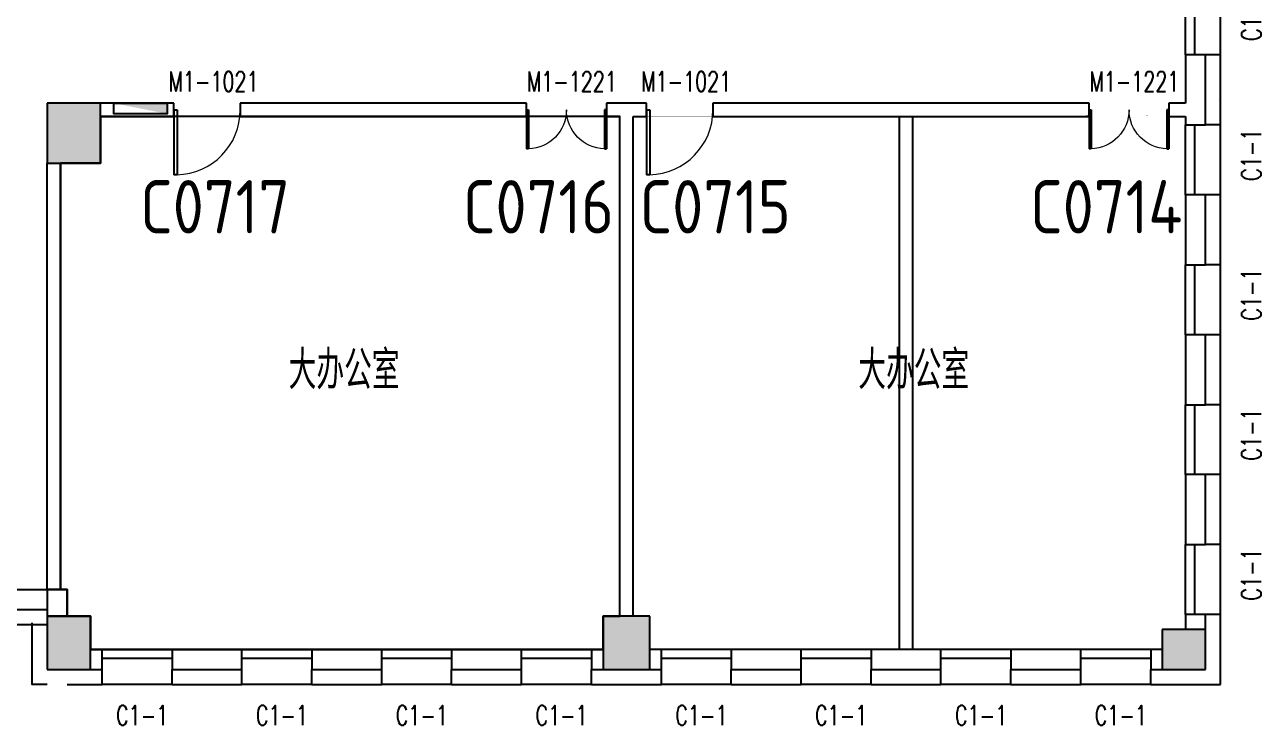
# Model space of a CAD drawing. Extents: x 992195 to 1067992, y 313528 to 416301.
# Drawn here: x 1049419 to 1067992, y 313528 to 324042 of the extents above; entities that cross this region are included whole.
import ezdxf
from ezdxf.enums import TextEntityAlignment as Align

# ---------------------------------------------------------------- set-up
doc = ezdxf.new("R2010")
doc.units = 0
doc.header["$LTSCALE"] = 1000
doc.header["$MEASUREMENT"] = 0
for name, color, linetype in [('body', 30, 'Continuous'), ('name', 1, 'Continuous'), ('RM', 4, 'Continuous'), ('消防', 222, 'Continuous')]:
    doc.layers.add(name, color=color, linetype=linetype)
doc.layers.get('0').freeze()
doc.styles.add('-宋体', font='GBENOR.shx', dxfattribs={"bigfont": 'GBCBIG.shx'})
doc.styles.add('_TCH_WINDOW', font='txt.shx', dxfattribs={"height": 3.5, "bigfont": 'hztxt.shx'})

# ---------------------------------------------------------------- blocks, each defined once
blk = doc.blocks.new('cde')
at = {"layer": '消防'}
blk.add_hatch(color=256, dxfattribs=at).paths.add_polyline_path([(-873426.7166632321, -271674.3896962288), (-874226.7166632321, -271674.3896962288), (-873426.7166632321, -271834.3896962288)])
blk.add_lwpolyline([(-874226.7166632321, -271674.3896962288), (-873426.7166632321, -271674.3896962288), (-873426.7166632321, -271834.3896962288), (-874226.7166632321, -271834.3896962288)], close=True, dxfattribs=at)
blk = doc.blocks.new('$WINLIB2D$00000004')
for p, q in [((-0.5, 0.5), (0.5, 0.5)), ((-0.5, 0.2405796575893152), (0.5, 0.2405796575893152)), ((-0.4999999999999999, -0.5), (0.5, -0.5))]:
    blk.add_line(p, q)
blk = doc.blocks.new('$DorLib2D$00000002')
for p, q in [((-0.5, -5.684341886080802e-17), (-0.5000000000000007, 0.4875)), ((-0.4750000000000007, 0.4875), (-0.5000000000000007, 0.4875)), ((-0.475, -2.842170943040401e-17), (-0.4750000000000007, 0.4875)), ((0.475, -2.842170943040401e-17), (0.4750000000000007, 0.4875)), ((0.4750000000000007, 0.4875), (0.5000000000000007, 0.4875)), ((0.5, -5.684341886080802e-17), (0.5000000000000007, 0.4875)), ((-0.5, -5.684341886080802e-17), (-0.475, -2.842170943040401e-17)), ((0.5, -5.684341886080802e-17), (0.475, -2.842170943040401e-17))]:
    blk.add_line(p, q)
at = {"lineweight": 13}
for centre, start, end in [((-0.4875, -4.263256414560601e-17), 0, 88.53071641864632), ((0.4875, -4.263256414560601e-17), 91.4692835813537, 180)]:
    blk.add_arc(centre, 0.4875, start, end, dxfattribs=at)
blk = doc.blocks.new('$DorLib2D$00000001')
for p, q in [((0.45, 0.9750000000000001), (0.5000000000000002, 0.9750000000000001)), ((0.45, 0), (0.45, 0.9750000000000001)), ((0.5, 0), (0.5, 0.9750000000000001)), ((0.5, 0), (0.45, 0))]:
    blk.add_line(p, q)
at = {"lineweight": 13}
blk.add_arc((0.475, 0), 0.975, 91.4692835813538, 180, dxfattribs=at)

msp = doc.modelspace()

# ---------------------------------------------------------------- hatches: boundary and pattern name
at = {"layer": 'body'}
for points in [[(1049756.15125699, 321964.5223496616), (1050556.15125692, 321964.5223496781), (1050556.151256953, 322864.5028177158), (1049756.15125692, 322864.5028176822)], [(1049756.151256816, 314364.5067239642), (1050406.151256649, 314364.5067239642), (1050406.151256649, 315164.5028177137), (1049756.151256816, 315164.5028177137)], [(1058106.151256816, 314364.5067239642), (1058806.151256816, 314364.5067239642), (1058806.151256816, 315164.5028177137), (1058106.151256816, 315164.5028177137)], [(1066506.151257296, 314364.5067239642), (1067156.182506946, 314364.5067239642), (1067156.182506937, 314964.5028179057), (1066506.151257297, 314964.5028179057)]]:
    msp.add_hatch(color=256, dxfattribs=at).paths.add_polyline_path(points)

# ---------------------------------------------------------------- linework, layer by layer
for p, q in [((1067156.151256826, 323589.506724096), (1066856.151256797, 323589.5067240959)), ((1066856.151256797, 323589.5067240959), (1066856.151256801, 322864.5067241012)), ((1067156.151256807, 322864.5067240972), (1067156.151256826, 323589.506724096)), ((1067381.151256799, 323589.506724096), (1067156.151256806, 323589.506724096)), ((1067381.151256807, 322864.5067240972), (1067381.151256799, 323589.506724096)), ((1050556.151256953, 322864.5028177158), (1049756.15125692, 322864.5028176822)), ((1049756.15125692, 322864.5028176822), (1049756.15125699, 321964.5223496616)), ((1051656.151256714, 322864.5067241042), (1050556.151256929, 322864.5067241135)), ((1050556.15125692, 321964.5223496781), (1050556.151256953, 322864.5028177158)), ((1051656.151256714, 322664.5067241113), (1051656.151256714, 322864.5067241042)), ((1056956.018663864, 322864.5067241066), (1052656.151256638, 322864.5067241047)), ((1052656.151256638, 322864.5067241047), (1052656.151256638, 322664.5067241113)), ((1056956.018663864, 322664.5067241113), (1056956.018663864, 322864.5067241066)), ((1058356.151256806, 322864.5067241078), (1058156.018663788, 322864.5067241071)), ((1058156.018663788, 322864.5067241071), (1058156.018663788, 322664.5067241113)), ((1058756.151256826, 322864.5067241051), (1058356.151256806, 322864.5067241078)), ((1058756.151256826, 322664.5067241119), (1058756.151256826, 322864.5067241051)), ((1065406.018663823, 322864.5067240999), (1059756.151256826, 322864.5067241043)), ((1059756.151256826, 322864.5067241043), (1059756.151256825, 322664.5067241112)), ((1065406.018663823, 322664.5067241074), (1065406.018663823, 322864.5067240999)), ((1066856.151256801, 322864.5067241012), (1066606.018663823, 322864.506724099)), ((1066606.018663823, 322864.506724099), (1066606.018663823, 322664.5067241066)), ((1067156.151256811, 322539.5067241415), (1067156.151256805, 322864.5067241078)), ((1067156.151256805, 322864.5067241078), (1067156.151256807, 322864.5067241018)), ((1067350.834690472, 322910.3145908529), (1067350.834690474, 322910.3145908469)), ((1067381.151256803, 322539.5067241414), (1067381.151256805, 322864.5067241078)), ((1050556.151256922, 322664.5067241123), (1051656.151256714, 322664.5067241113)), ((1052656.151256638, 322664.5067241113), (1056956.018663864, 322664.5067241113)), ((1058156.018663788, 322664.5067241113), (1058356.151256805, 322664.5067241111)), ((1058356.151256805, 315164.5028177316), (1058356.151256805, 322664.5067241111)), ((1058556.151256803, 315164.5028177316), (1058556.151256805, 322664.5067241068)), ((1058556.151256805, 322664.5067241068), (1058756.151256826, 322664.5067241119)), ((1059756.151256825, 322664.5067241112), (1065406.018663823, 322664.5067241074)), ((1062556.151256803, 314664.5067241083), (1062556.151256805, 322664.5067241056)), ((1062756.151256803, 314664.5067241082), (1062756.151256805, 322664.5067241055)), ((1066606.018663823, 322664.5067241066), (1066856.151256812, 322664.5067241012)), ((1066856.151256812, 322664.5067241012), (1066856.151256813, 322539.5067241415)), ((1066856.151256813, 322539.5067241415), (1067156.151256811, 322539.5067241415)), ((1067381.151256803, 322539.5067241414), (1067156.151256805, 322539.5067241415)), ((1049756.151256816, 315564.5067241128), (1049756.151256815, 321964.52234966)), ((1049756.15125699, 321964.5223496616), (1050556.15125692, 321964.5223496781)), ((1049956.151256816, 315564.5067241131), (1049956.151256806, 321964.5223496641)), ((1067156.151256811, 321489.5067241415), (1066856.151256813, 321489.5067241415)), ((1066856.151256813, 321489.5067241415), (1066856.151256813, 320439.5067241415)), ((1067156.151256811, 320439.5067241415), (1067156.151256811, 321489.5067241415)), ((1067381.151256803, 321489.5067241414), (1067156.151256805, 321489.5067241414)), ((1067381.151256803, 320439.5067241415), (1067381.151256803, 321489.5067241414)), ((1066856.151256813, 320439.5067241415), (1067156.151256811, 320439.5067241415)), ((1067381.151256803, 320439.5067241415), (1067156.151256805, 320439.5067241415)), ((1067156.151256811, 319389.5067241924), (1066856.151256813, 319389.5067241924)), ((1066856.151256813, 319389.5067241924), (1066856.151256813, 318339.5067241924)), ((1067156.151256811, 318339.5067241923), (1067156.151256811, 319389.5067241924)), ((1067381.151256803, 319389.5067241923), (1067156.151256805, 319389.5067241923)), ((1067381.151256803, 318339.5067241923), (1067381.151256803, 319389.5067241923)), ((1066856.151256813, 318339.5067241924), (1067156.151256811, 318339.5067241923)), ((1067381.151256803, 318339.5067241923), (1067156.151256805, 318339.5067241923)), ((1067156.15125681, 317289.5067241923), (1066856.151256813, 317289.5067241923)), ((1066856.151256813, 317289.5067241923), (1066856.151256813, 316239.5067241923)), ((1067156.15125681, 316239.5067241923), (1067156.15125681, 317289.5067241923)), ((1067381.151256803, 317289.5067241923), (1067156.151256805, 317289.5067241924)), ((1067381.151256803, 316239.5067241923), (1067381.151256803, 317289.5067241923)), ((1066856.151256813, 316239.5067241923), (1067156.15125681, 316239.5067241923)), ((1067381.151256803, 316239.5067241923), (1067156.151256805, 316239.5067241923)), ((1049306.15125685, 315564.5067240397), (1049756.151256816, 315564.50672411)), ((1049756.151256816, 315564.50672411), (1049756.151256816, 315264.50672411)), ((1049756.151256816, 315564.5067241128), (1049956.151256816, 315564.5067241131)), ((1049006.15125685, 315264.5067241211), (1049756.151256816, 315264.50672411)), ((1048781.15125685, 315039.5067241211), (1049756.151256816, 315039.50672411)), ((1050406.151256649, 315164.5028177137), (1049756.151256816, 315164.5028177137)), ((1049756.151256816, 315164.5028177137), (1049756.151256816, 314364.5067239642)), ((1050406.151256649, 314364.5067239642), (1050406.151256649, 315164.5028177137)), ((1058806.151256816, 315164.5028177137), (1058106.151256816, 315164.5028177137)), ((1058106.151256816, 315164.5028177137), (1058106.151256816, 314364.5067239642)), ((1058806.151256816, 314364.5067239642), (1058806.151256816, 315164.5028177137)), ((1067156.15125681, 315189.5067241923), (1066856.151256813, 315189.5067241924)), ((1066856.151256813, 315189.5067241924), (1066856.151256799, 314964.5028178776)), ((1067156.151256816, 314964.5028178776), (1067156.15125681, 315189.5067241923)), ((1067381.151256803, 315189.5067241923), (1067156.151256805, 315189.5067241923)), ((1067381.151256805, 314139.5067241086), (1067381.151256803, 315189.5067241923)), ((1067156.182506937, 314964.5028179057), (1066506.151257297, 314964.5028179057)), ((1066506.151257297, 314964.5028179057), (1066506.151257296, 314364.5067239642)), ((1067156.182506946, 314364.5067239642), (1067156.182506937, 314964.5028179057)), ((1050581.151256917, 314664.506724108), (1050406.151256691, 314664.5067240713)), ((1050581.151256917, 314364.5067241153), (1050581.151256917, 314664.506724108)), ((1052681.151256816, 314664.506724108), (1051631.151256917, 314664.506724108)), ((1051631.151256917, 314664.506724108), (1051631.151256917, 314364.5067241153)), ((1052681.151256816, 314364.5067241153), (1052681.151256816, 314664.506724108)), ((1054781.151256816, 314664.506724108), (1053731.151256867, 314664.506724108)), ((1053731.151256867, 314664.506724108), (1053731.151256867, 314364.5067241153)), ((1054781.151256816, 314364.5067241153), (1054781.151256816, 314664.506724108)), ((1056881.151256867, 314664.506724108), (1055831.151256866, 314664.506724108)), ((1055831.151256866, 314664.506724108), (1055831.151256866, 314364.5067241153)), ((1056881.151256867, 314364.5067241153), (1056881.151256867, 314664.506724108)), ((1058106.151256773, 314664.5067241358), (1057931.151256816, 314664.506724108)), ((1057931.151256816, 314664.506724108), (1057931.151256816, 314364.5067241153)), ((1058981.151256968, 314664.5067241089), (1058806.151256773, 314664.5067241417)), ((1058981.151256968, 314364.5067241152), (1058981.151256968, 314664.5067241089)), ((1061081.151256867, 314664.5067241085), (1060031.151256917, 314664.5067241088)), ((1060031.151256917, 314664.5067241088), (1060031.151256917, 314364.506724115)), ((1061081.151256867, 314364.5067241148), (1061081.151256867, 314664.5067241085)), ((1063181.151256867, 314664.5067241082), (1062131.151256866, 314664.5067241084)), ((1062131.151256866, 314664.5067241084), (1062131.151256867, 314364.5067241146)), ((1063181.151256867, 314364.5067241145), (1063181.151256867, 314664.5067241082)), ((1065281.151256917, 314664.5067241078), (1064231.151256867, 314664.506724108)), ((1064231.151256867, 314664.506724108), (1064231.151256866, 314364.5067241143)), ((1065281.151256917, 314364.5067241141), (1065281.151256917, 314664.5067241078)), ((1066506.151257225, 314664.5067240886), (1066331.151256867, 314664.5067241077)), ((1066331.151256867, 314664.5067241077), (1066331.151256867, 314364.5067241139)), ((1049756.151256816, 314364.5067239642), (1050406.151256649, 314364.5067239642)), ((1050406.151256691, 314364.5067241612), (1050581.151256917, 314364.5067241153)), ((1050581.151256917, 314139.5067241152), (1050581.151256917, 314364.50672411)), ((1051631.151256917, 314364.5067241153), (1052681.151256816, 314364.5067241153)), ((1051631.151256917, 314139.5067241152), (1051631.151256917, 314364.50672411)), ((1052681.151256816, 314139.5067241152), (1052681.151256816, 314364.50672411)), ((1053731.151256867, 314364.5067241153), (1054781.151256816, 314364.5067241153)), ((1053731.151256867, 314139.5067241152), (1053731.151256867, 314364.50672411)), ((1054781.151256816, 314139.5067241152), (1054781.151256816, 314364.50672411)), ((1055831.151256866, 314364.5067241153), (1056881.151256867, 314364.5067241153)), ((1055831.151256866, 314139.5067241152), (1055831.151256866, 314364.50672411)), ((1056881.151256867, 314139.5067241152), (1056881.151256867, 314364.50672411)), ((1057931.151256816, 314364.5067241153), (1058106.151256773, 314364.5067241133)), ((1057931.151256816, 314139.5067241152), (1057931.151256816, 314364.50672411)), ((1058106.151256816, 314364.5067239642), (1058806.151256816, 314364.5067239642)), ((1058806.151256773, 314364.5067241476), (1058981.151256968, 314364.5067241152)), ((1058981.151256968, 314139.5067241099), (1058981.151256968, 314364.5067241099)), ((1060031.151256917, 314364.506724115), (1061081.151256867, 314364.5067241148)), ((1060031.151256917, 314139.5067241098), (1060031.151256917, 314364.5067241097)), ((1061081.151256866, 314139.5067241096), (1061081.151256866, 314364.5067241095)), ((1062131.151256867, 314364.5067241146), (1063181.151256867, 314364.5067241145)), ((1062131.151256867, 314139.5067241094), (1062131.151256867, 314364.5067241093)), ((1063181.151256867, 314139.5067241093), (1063181.151256866, 314364.5067241092)), ((1064231.151256866, 314364.5067241143), (1065281.151256917, 314364.5067241141)), ((1064231.151256867, 314139.5067241091), (1064231.151256867, 314364.506724109)), ((1065281.151256917, 314139.506724109), (1065281.151256917, 314364.5067241088)), ((1066331.151256867, 314364.5067241139), (1066506.151257225, 314364.5067241506)), ((1066331.151256867, 314139.5067241088), (1066331.151256866, 314364.5067241087)), ((1066506.151257296, 314364.5067239642), (1067156.182506946, 314364.5067239642)), ((1050056.151256804, 314139.50672411), (1050581.151256917, 314139.5067241152)), ((1051631.151256917, 314139.5067241152), (1052681.151256816, 314139.5067241152)), ((1053731.151256867, 314139.5067241152), (1054781.151256816, 314139.5067241152)), ((1055831.151256866, 314139.5067241152), (1056881.151256867, 314139.5067241152)), ((1057931.151256816, 314139.5067241152), (1058456.151256804, 314139.50672411)), ((1058456.151256804, 314139.50672411), (1058981.151256968, 314139.5067241099)), ((1060031.151256917, 314139.5067241098), (1061081.151256866, 314139.5067241096)), ((1062131.151256867, 314139.5067241094), (1063181.151256867, 314139.5067241093)), ((1064231.151256867, 314139.5067241091), (1065281.151256917, 314139.506724109)), ((1066331.151256867, 314139.5067241088), (1067381.151256805, 314139.5067241086))]:
    msp.add_line(p, q, dxfattribs=at)
msp.add_lwpolyline([(1050056.151256816, 315564.5067241128), (1049756.151256812, 315564.5067241128), (1049756.151256812, 315164.5028178594), (1050056.151256816, 315164.5028178594)], close=True, dxfattribs=at)
msp.add_lwpolyline([(1049756.151256803, 314139.5067241067), (1049531.15125677, 314139.5067241067), (1049531.15125677, 315064.5067241121)], dxfattribs=at)
at = {"layer": 'RM'}
msp.add_lwpolyline([(1049956.151256807, 321964.522349642), (1049956.151256803, 315564.5067240405), (1050056.151256816, 315564.5067240405), (1050056.151256816, 315164.502817787), (1050406.151256648, 315164.5028177373), (1050406.151256648, 314664.506724041), (1058106.151256816, 314664.5067240412), (1058106.151256816, 315164.5028177373), (1058356.151256806, 315164.5028177373), (1058356.151256806, 322664.5067240351), (1050556.151256947, 322664.5067240365), (1050556.15125692, 321964.5223496543)], close=True, dxfattribs=at)
at = {"layer": 'RM', "const_width": 1}
for points in [[(1058556.151256805, 322664.5067241068), (1058556.151256803, 315164.5028177316), (1058806.151256816, 315164.5028177137), (1058806.151256816, 314664.5067241417), (1062556.151256803, 314664.5067241083), (1062556.151256805, 322664.5067241056)], [(1062756.151256805, 322664.5067241055), (1062756.151256803, 314664.5067241082), (1066506.151257297, 314664.504770935), (1066506.151257297, 314964.5028179057), (1066856.151256799, 314964.5028179057), (1066856.151256812, 322664.5067241012)]]:
    msp.add_lwpolyline(points, close=True, dxfattribs=at)

# ---------------------------------------------------------------- block references
at = {"layer": 'body'}
ref = msp.add_blockref('$WINLIB2D$00000004', (1067118.651256806, 324114.5067240843), dxfattribs=dict(at, xscale=1050, yscale=525, zscale=1050, rotation=90.0000000000174))
ref.add_attrib('A', 'C1-1', (1067992.401256806, 323799.5067240838), dxfattribs={"height": 297.5, "rotation": 90.0000000000174, "style": '_TCH_WINDOW', "width": 0.7058823529411765})
ref = msp.add_blockref('$DorLib2D$00000001', (1052156.151256695, 322764.5067241078), dxfattribs=dict(at, xscale=1000, yscale=1000, zscale=1000, rotation=180))
ref.add_attrib('A', 'M1-1021', (1051578.651256696, 323040.7528178985), dxfattribs={"height": 297.5, "style": '_TCH_WINDOW', "width": 0.7058823529411765})
ref = msp.add_blockref('$DorLib2D$00000002', (1057556.018663828, 322764.5067241078), dxfattribs=dict(at, xscale=-1200, yscale=1200, zscale=-1200, rotation=180))
ref.add_attrib('A', 'M1-1221', (1056961.018663829, 323040.7567241078), dxfattribs={"height": 297.5, "style": '_TCH_WINDOW', "width": 0.7058823529411765})
ref = msp.add_blockref('$DorLib2D$00000001', (1059256.151256802, 322764.5067241072), dxfattribs=dict(at, xscale=1000, yscale=1000, zscale=1000, rotation=179.9999999999613))
ref.add_attrib('A', 'M1-1021', (1058678.651256803, 323040.7567241083), dxfattribs={"height": 297.5, "rotation": 359.9999999999613, "style": '_TCH_WINDOW', "width": 0.7058823529411765})
ref = msp.add_blockref('$DorLib2D$00000002', (1066006.018663828, 322764.5067241026), dxfattribs=dict(at, xscale=-1200, yscale=1200, zscale=-1200, rotation=179.9999999999613))
ref.add_attrib('A', 'M1-1221', (1065411.018663828, 323040.7567241083), dxfattribs={"height": 297.5, "rotation": 359.9999999999613, "style": '_TCH_WINDOW', "width": 0.7058823529411765})
ref = msp.add_blockref('$WINLIB2D$00000004', (1067118.651256805, 322014.5067241619), dxfattribs=dict(at, xscale=1050, yscale=525, zscale=1050, rotation=90))
ref.add_attrib('A', 'C1-1', (1067992.401256806, 321699.5067241616), dxfattribs={"height": 297.5, "rotation": 90, "style": '_TCH_WINDOW', "width": 0.7058823529411765})
ref = msp.add_blockref('$WINLIB2D$00000004', (1067118.651256805, 319914.5067241621), dxfattribs=dict(at, xscale=1050, yscale=525, zscale=1050, rotation=90))
ref.add_attrib('A', 'C1-1', (1067992.401256811, 319599.5067241616), dxfattribs={"height": 297.5, "rotation": 90, "style": '_TCH_WINDOW', "width": 0.7058823529411765})
ref = msp.add_blockref('$WINLIB2D$00000004', (1067118.651256805, 317814.5067241618), dxfattribs=dict(at, xscale=1050, yscale=525, zscale=1050, rotation=90))
ref.add_attrib('A', 'C1-1', (1067992.401256806, 317499.5067241616), dxfattribs={"height": 297.5, "rotation": 90, "style": '_TCH_WINDOW', "width": 0.7058823529411765})
ref = msp.add_blockref('$WINLIB2D$00000004', (1067118.651256805, 315714.5067241916), dxfattribs=dict(at, xscale=1050, yscale=525, zscale=1050, rotation=90))
ref.add_attrib('A', 'C1-1', (1067992.401256801, 315399.5067241915), dxfattribs={"height": 297.5, "rotation": 90, "style": '_TCH_WINDOW', "width": 0.7058823529411765})
ref = msp.add_blockref('$WINLIB2D$00000004', (1051106.151256933, 314402.00672411), dxfattribs=dict(at, xscale=-1050, yscale=525, zscale=-1050))
ref.add_attrib('A', 'C1-1', (1050791.151256934, 313528.2567241102), dxfattribs={"height": 297.5, "style": '_TCH_WINDOW', "width": 0.7058823529411765})
ref = msp.add_blockref('$WINLIB2D$00000004', (1053206.151256856, 314402.00672411), dxfattribs=dict(at, xscale=-1050, yscale=525, zscale=-1050))
ref.add_attrib('A', 'C1-1', (1052891.151256856, 313528.2567241102), dxfattribs={"height": 297.5, "style": '_TCH_WINDOW', "width": 0.7058823529411765})
ref = msp.add_blockref('$WINLIB2D$00000004', (1055306.151256857, 314402.00672411), dxfattribs=dict(at, xscale=-1050, yscale=525, zscale=-1050))
ref.add_attrib('A', 'C1-1', (1054991.151256856, 313528.2567241052), dxfattribs={"height": 297.5, "style": '_TCH_WINDOW', "width": 0.7058823529411765})
ref = msp.add_blockref('$WINLIB2D$00000004', (1057406.151256856, 314402.00672411), dxfattribs=dict(at, xscale=-1050, yscale=525, zscale=-1050))
ref.add_attrib('A', 'C1-1', (1057091.151256856, 313528.2567241102), dxfattribs={"height": 297.5, "style": '_TCH_WINDOW', "width": 0.7058823529411765})
ref = msp.add_blockref('$WINLIB2D$00000004', (1059506.151256934, 314402.00672411), dxfattribs=dict(at, xscale=-1050, yscale=525, zscale=-1050))
ref.add_attrib('A', 'C1-1', (1059191.151256934, 313528.2567241102), dxfattribs={"height": 297.5, "style": '_TCH_WINDOW', "width": 0.7058823529411765})
ref = msp.add_blockref('$WINLIB2D$00000004', (1061606.151256856, 314402.00672411), dxfattribs=dict(at, xscale=-1050, yscale=525, zscale=-1050))
ref.add_attrib('A', 'C1-1', (1061291.151256856, 313528.2567241102), dxfattribs={"height": 297.5, "style": '_TCH_WINDOW', "width": 0.7058823529411765})
ref = msp.add_blockref('$WINLIB2D$00000004', (1063706.151256855, 314402.00672411), dxfattribs=dict(at, xscale=-1050, yscale=525, zscale=-1050))
ref.add_attrib('A', 'C1-1', (1063391.151256856, 313528.2567241052), dxfattribs={"height": 297.5, "style": '_TCH_WINDOW', "width": 0.7058823529411765})
ref = msp.add_blockref('$WINLIB2D$00000004', (1065806.151256883, 314402.00672411), dxfattribs=dict(at, xscale=-1050, yscale=525, zscale=-1050))
ref.add_attrib('A', 'C1-1', (1065491.151256884, 313528.2567241), dxfattribs={"height": 297.5, "style": '_TCH_WINDOW', "width": 0.7058823529411765})
at = {"layer": '消防'}
msp.add_blockref('cde', (1924983.05172093, 594538.8964202602), dxfattribs=at)

# ---------------------------------------------------------------- texts
at = {"layer": 'name', "style": '-宋体'}
for s, p in [('C0717', (1051152.206662592, 321710.0876890318)), ('C0716', (1056000.706662592, 321710.0876890318)), ('C0715', (1058654.706662592, 321710.0876890318)), ('C0714', (1064520.206662592, 321710.0876890318))]:
    msp.add_text(s, height=800, dxfattribs=at).set_placement(p, align=Align.TOP_LEFT)
for p in [(1053382.806334204, 318570.5066718544), (1061938.727221211, 318570.5066718544)]:
    msp.add_text('大办公室', height=578.7234042553191, dxfattribs=at).set_placement(p)

doc.saveas('drawing.dxf')
